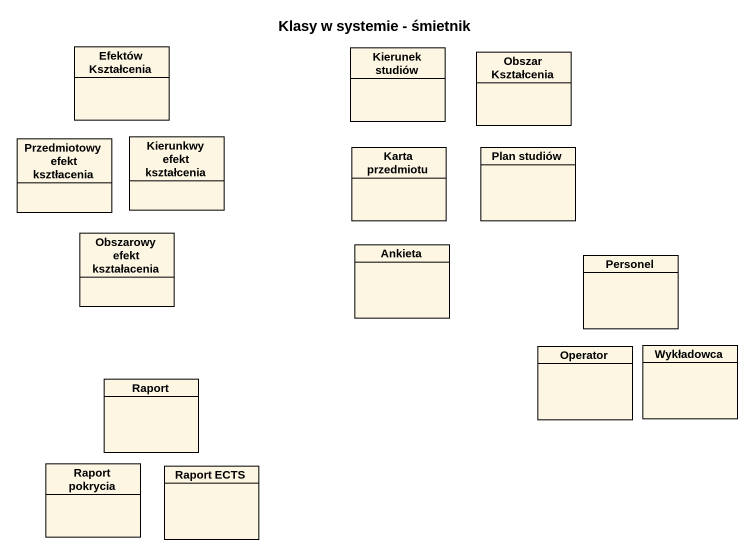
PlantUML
@startuml
title Klasy w systemie - śmietnik
hide circle
hide empty members
class "Efektów Kształcenia" as Efektów_Kształcenia
class "Kierunek studiów" as Kierunek_studiów
class "Obszar Kształcenia" as Obszar_Kształcenia
class "Przedmiotowy efekt ksztłacenia" as Przedmiotowy_efekt
class "Kierunkwy efekt kształcenia" as Kierunkwy_efekt_kształcenia
class "Karta przedmiotu" as Karta_przedmiotu
class "Plan studiów" as Plan_studiów
class "Obszarowy efekt kształacenia" as Obszarowy_efekt_kształacenia
class Ankieta
class Personel
class Raport
class Operator
class Wykładowca
class "Raport pokrycia" as Raport_pokrycia
class "Raport ECTS" as Raport_ECTS
@enduml
